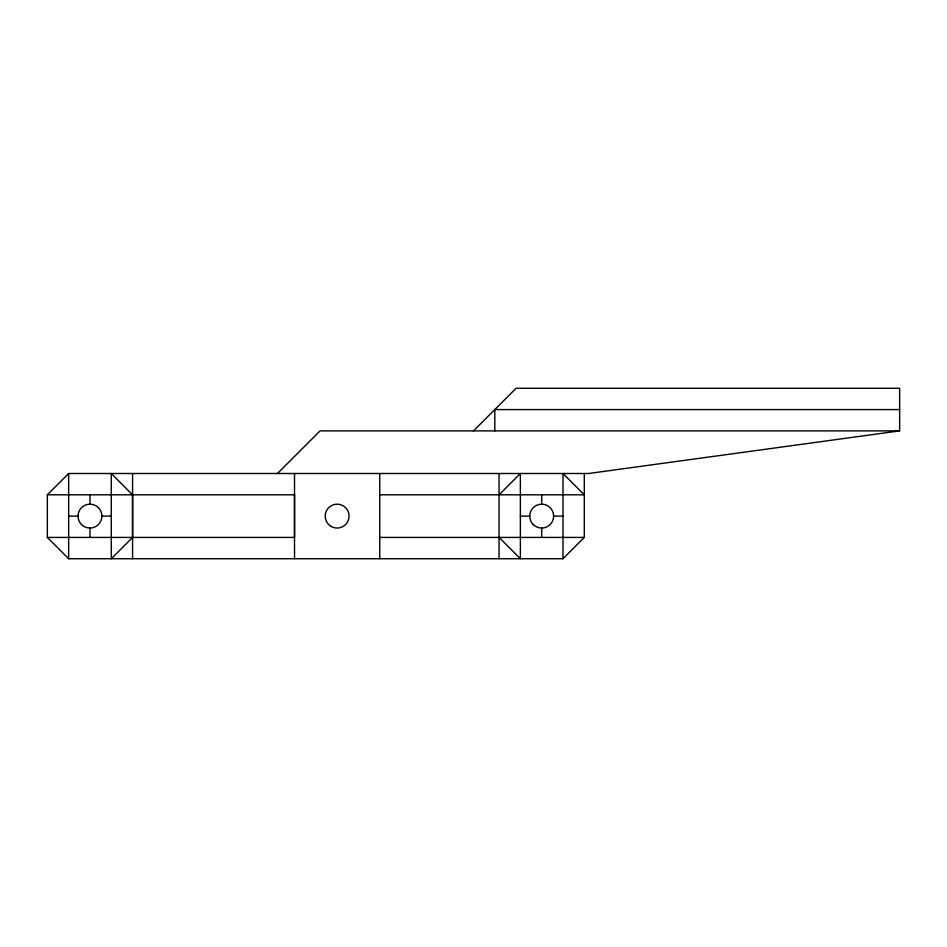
<?xml version="1.0" encoding="UTF-8"?>
<svg xmlns="http://www.w3.org/2000/svg" width="947" height="947" viewBox="0 0 947 947"><rect width="100%" height="100%" fill="white"/><g stroke="black" fill="none" stroke-linecap="round" stroke-linejoin="round"><path stroke-width="1.42" d="M584.299 473.5L584.299 537.423L562.992 558.73L68.657 558.73L47.35 537.423L47.35 494.808L68.657 473.5L588.561 473.5L899.65 430.885L899.65 388.27L516.115 388.27L473.5 430.885M277.471 473.5L320.086 430.885L899.65 430.885M499.069 494.808L520.377 473.5L520.377 558.73L499.069 537.423M899.65 409.578L494.808 409.578L494.808 430.885M47.35 494.808L294.517 494.808L294.517 558.73M379.747 494.808L584.299 494.808L562.992 473.5L562.992 558.73M68.657 516.115L78.033 516.115M101.897 516.115L111.273 516.115M520.377 516.115L529.752 516.115M553.616 516.115L562.992 516.115M47.35 537.423L294.517 537.423L294.517 473.5M379.747 537.423L584.299 537.423M541.684 494.808L541.684 504.183M541.684 528.047L541.684 537.423M499.069 473.5L499.069 558.73M379.747 473.5L379.747 558.73M132.58 473.5L132.58 558.73M89.965 494.808L89.965 504.183M89.965 528.047L89.965 537.423M68.657 473.5L68.657 558.73M132.58 494.808L132.58 537.423L111.273 558.73L111.273 473.5L132.58 494.808M331.166 526.449A11.932 11.932 0 0 0 349.064 516.115A11.932 11.932 0 0 0 331.166 505.781A11.932 11.932 0 0 0 331.166 526.449M81.525 524.555A11.932 11.932 0 0 0 101.495 519.205A11.932 11.932 0 0 0 86.875 504.585A11.932 11.932 0 0 0 81.525 524.555M533.244 524.555A11.932 11.932 0 0 0 553.214 519.205A11.932 11.932 0 0 0 538.594 504.585A11.932 11.932 0 0 0 533.244 524.555"/></g></svg>
